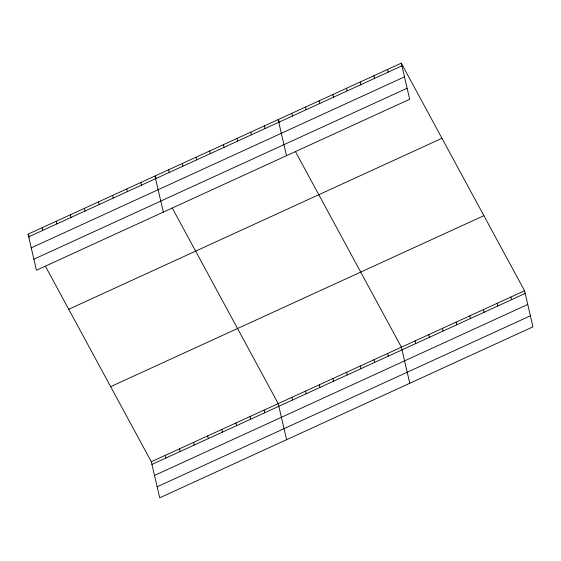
<?xml version="1.0" encoding="UTF-8"?>
<svg xmlns="http://www.w3.org/2000/svg" width="561" height="561" viewBox="0 0 561 561"><rect width="100%" height="100%" fill="white"/><g stroke="black" fill="none" stroke-linecap="round" stroke-linejoin="round"><path stroke-width="0.84" d="M401.29 63.183L409.684 99.255L36.444 270.234L28.05 234.161L401.29 63.183L524.556 290.766L532.95 326.839L159.71 497.817L151.316 461.745L45.483 266.349M28.674 236.833L401.907 65.854M31.234 247.857L404.474 76.878M33.877 259.21L407.118 88.231M68.73 309.265L441.97 138.286M110.643 386.648L483.877 215.662M151.316 461.745L524.556 290.766M151.94 464.417L525.18 293.438M154.506 475.44L527.74 304.462M157.15 486.794L530.383 315.815M279.778 122.67L278.123 119.605L286.51 155.678M295.556 151.793L401.388 347.189L409.782 383.261M156.196 178.328L154.948 176.028L163.342 212.1M172.381 208.215L278.221 403.611L286.615 439.684M28.05 234.161L29.712 237.233M510.875 297.035L511.492 299.707M497.186 303.305L497.81 305.976M483.498 309.574L484.122 312.246M469.816 315.843L470.434 318.515M456.128 322.112L456.752 324.784M387.602 69.452L388.226 72.124M442.447 328.381L443.064 331.053M373.921 75.721L374.538 78.393M428.758 334.651L429.382 337.322M360.232 81.99L360.856 84.662M415.077 340.92L415.694 343.591M346.544 88.259L347.168 90.931M332.862 94.529L333.479 97.2M387.7 353.458L388.324 356.13M319.174 100.798L319.798 103.469M374.019 359.727L374.636 362.399M305.493 107.067L306.11 109.739M360.33 365.996L360.954 368.668M291.804 113.336L292.428 116.008M346.649 372.266L347.266 374.937M332.961 378.535L333.585 381.207M264.434 125.874L265.058 128.546M319.272 384.804L319.896 387.476M250.746 132.144L251.37 134.815M305.591 391.073L306.215 393.745M237.065 138.413L237.682 141.084M291.902 397.342L292.526 400.014M223.376 144.682L224 147.354M209.695 150.951L210.312 153.623M264.119 410.077L264.743 412.742M196.006 157.22L196.63 159.892M250.017 416.535L250.641 419.2M182.325 163.489L182.942 166.161M235.922 422.994L236.539 425.666M168.637 169.759L169.261 172.43M221.819 429.453L222.444 432.124M207.717 435.911L208.341 438.583M140.853 182.493L141.47 185.158M193.622 442.37L194.239 445.041M126.751 188.952L127.375 191.624M179.52 448.828L180.137 451.5M112.649 195.41L113.273 198.082M165.418 455.287L166.042 457.958M98.554 201.869L99.171 204.541M84.452 208.327L85.069 210.999M70.349 214.786L70.974 217.458M56.247 221.244L56.871 223.916M42.152 227.703L42.769 230.375"/></g></svg>
